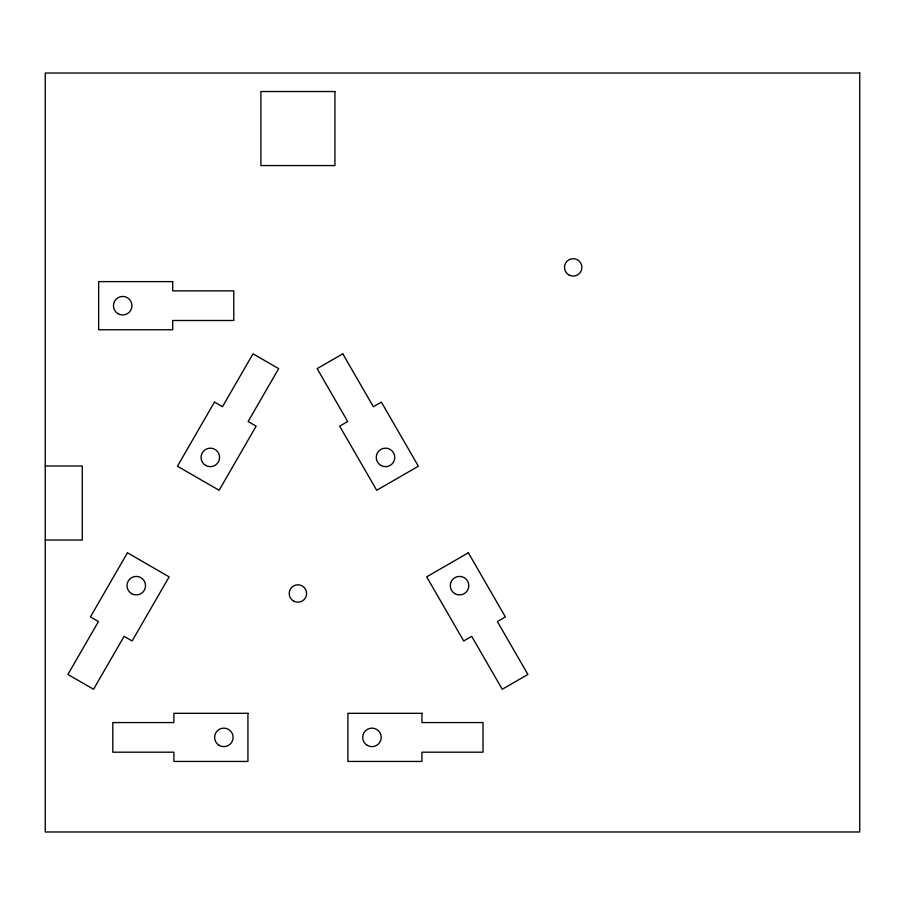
<?xml version="1.0" encoding="UTF-8"?>
<svg xmlns="http://www.w3.org/2000/svg" width="905" height="905" viewBox="0 0 905 905"><rect width="100%" height="100%" fill="white"/><g stroke="black" fill="none" stroke-linecap="round" stroke-linejoin="round"><path stroke-width="1.36" d="M45.25 466.007L82.276 466.007L82.276 540.047L45.25 540.047M127.458 552.785L90.432 616.916L98.453 621.543L67.909 674.451L93.554 689.259L124.098 636.351L132.119 640.978L169.133 576.858L127.458 552.785M214.462 402.092L177.437 466.222L219.123 490.284L256.138 426.165L248.128 421.538L278.672 368.629L253.015 353.821L222.472 406.718L214.462 402.092M342.791 353.821L317.146 368.629L347.69 421.538L339.669 426.165L376.695 490.284L418.382 466.222L381.356 402.092L373.335 406.718L342.791 353.821M468.36 552.785L426.674 576.858L463.699 640.978L471.709 636.351L502.252 689.259L527.909 674.451L497.365 621.543L505.375 616.916L468.36 552.785M859.75 73.022L45.25 73.022L45.25 831.978L859.75 831.978L859.75 73.022M334.929 91.529L260.889 91.529L260.889 165.57L334.929 165.57L334.929 91.529M172.697 281.625L98.645 281.625L98.645 329.759L172.697 329.759L172.697 320.494L233.784 320.494L233.784 290.878L172.697 290.878L172.697 281.625M247.925 713.321L173.884 713.321L173.884 722.575L112.797 722.575L112.797 752.191L173.884 752.191L173.884 761.444L247.925 761.444L247.925 713.321M421.934 713.321L347.882 713.321L347.882 761.444L421.934 761.444L421.934 752.191L483.021 752.191L483.021 722.575L421.934 722.575L421.934 713.321M131.632 593.68A9.254 9.254 0 0 0 145.524 585.659A9.254 9.254 0 0 0 131.632 577.65A9.254 9.254 0 0 0 131.632 593.68M219.236 745.403A9.254 9.254 0 0 0 233.117 737.383A9.254 9.254 0 0 0 219.236 729.373A9.254 9.254 0 0 0 219.236 745.403M367.328 745.403A9.254 9.254 0 0 0 381.209 737.383A9.254 9.254 0 0 0 367.328 729.373A9.254 9.254 0 0 0 367.328 745.403M454.921 593.68A9.254 9.254 0 0 0 468.801 585.659A9.254 9.254 0 0 0 454.921 577.65A9.254 9.254 0 0 0 454.921 593.68M380.881 465.43A9.254 9.254 0 0 0 394.761 457.41A9.254 9.254 0 0 0 380.881 449.4A9.254 9.254 0 0 0 380.881 465.43M205.684 465.43A9.254 9.254 0 0 0 219.564 457.41A9.254 9.254 0 0 0 205.684 449.4A9.254 9.254 0 0 0 205.684 465.43M118.08 313.707A9.254 9.254 0 0 0 131.972 305.686A9.254 9.254 0 0 0 118.08 297.677A9.254 9.254 0 0 0 118.08 313.707M293.559 601.022A8.699 8.699 0 0 0 306.603 593.488A8.699 8.699 0 0 0 293.559 585.954A8.699 8.699 0 0 0 293.559 601.022M568.849 274.916A8.699 8.699 0 0 0 581.892 267.382A8.699 8.699 0 0 0 568.849 259.848A8.699 8.699 0 0 0 568.849 274.916"/></g></svg>
